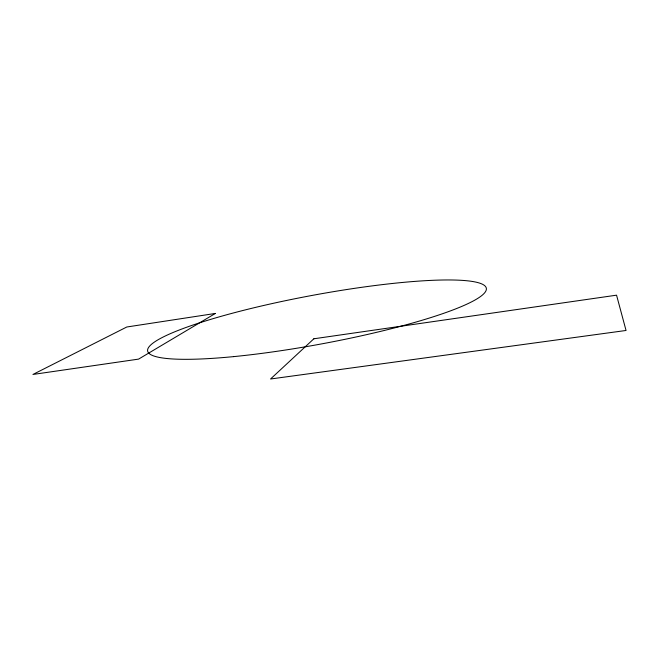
<?xml version="1.0" encoding="UTF-8"?>
<svg xmlns="http://www.w3.org/2000/svg" width="659" height="659" viewBox="0 0 659 659"><rect width="100%" height="100%" fill="white"/><g stroke="black" fill="none" stroke-linecap="round" stroke-linejoin="round"><path stroke-width="0.99" d="M313.857 338.784L270.544 378.999L626.05 330.472L616.552 295.174L313.857 338.784M215.361 313.445L138.596 359.114L32.95 374.452L126.8 326.996L215.361 313.445M233.459 356.634A172.238 24.696 -10.5 0 0 486.383 288.749A172.238 24.696 -10.5 0 0 231.07 313.585A172.238 24.696 -10.5 0 0 233.459 356.634"/></g></svg>
